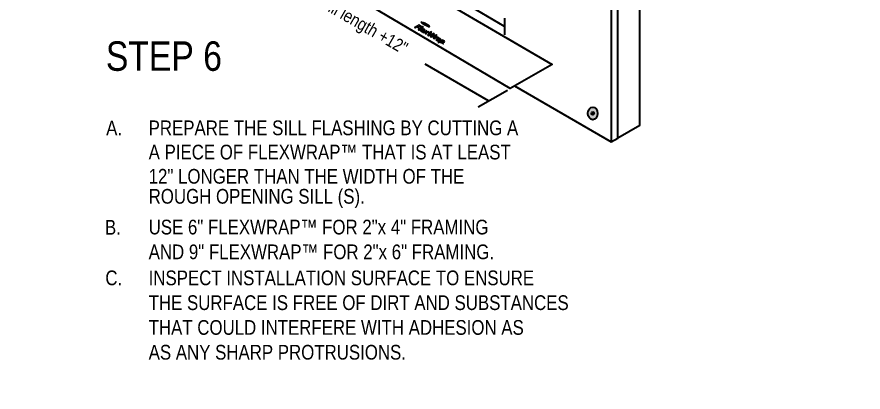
# Model space of a CAD drawing. Header units: inches. Extents: x -26 to 76, y -15 to 22.
# Drawn here: x -0.4 to 8.59, y 1.72 to 5.7 of the extents above; entities that cross this region are included whole.
import ezdxf

# ---------------------------------------------------------------- set-up
doc = ezdxf.new("R2010")
doc.units = ezdxf.units.IN
doc.header["$MEASUREMENT"] = 0
for name, color, linetype, lineweight in [('.ATI-TEXT_2', 7, 'Continuous', 0), ('G-ANNO-TTLB', 7, 'Continuous', 0), ('LOGOS', 7, 'Continuous', 0), ('TYVEK', 7, 'Continuous', 0)]:
    doc.layers.add(name, color=color, linetype=linetype, lineweight=lineweight)

# ---------------------------------------------------------------- blocks, each defined once
blk = doc.blocks.new('Block_119')
at = {"layer": 'TYVEK', "true_color": 0x003b71, "transparency": 33554687}
h = blk.add_hatch(color=156, dxfattribs=at)
h.dxf.hatch_style = 2
edge = h.paths.add_edge_path()
edge.add_ellipse((5.7187, 10.797), major_axis=(0, 0.0664), ratio=0.766948, start_angle=0, end_angle=360)
at = {"layer": 'TYVEK', "color": 252, "lineweight": 25, "true_color": 0x838484}
for p, q in [((5.7051, 10.7974), (5.7322, 10.7974)), ((5.7187, 10.8145), (5.7187, 10.7803))]:
    blk.add_line(p, q, dxfattribs=at)
at = {"layer": 'TYVEK', "color": 18, "lineweight": 25, "true_color": 0x000000}
blk.add_ellipse((5.7187, 10.797), major_axis=(0, 0.0664), ratio=0.766948, dxfattribs=at)
at = {"layer": 'TYVEK', "color": 252, "lineweight": 25, "true_color": 0x838484}
blk.add_ellipse((5.7187, 10.7974), major_axis=(0, 0.0171), ratio=0.788846, dxfattribs=at)
blk = doc.blocks.new('Block_120')
at = {"layer": 'TYVEK', "true_color": 0x003b71, "transparency": 33554687}
h = blk.add_hatch(color=156, dxfattribs=at)
h.dxf.hatch_style = 2
edge = h.paths.add_edge_path()
edge.add_ellipse((5.7187, 4.6753), major_axis=(0, 0.0664), ratio=0.766948, start_angle=0, end_angle=360)
at = {"layer": 'TYVEK', "color": 252, "lineweight": 25, "true_color": 0x838484}
for p, q in [((5.7187, 4.6929), (5.7187, 4.6586)), ((5.7051, 4.6757), (5.7322, 4.6757))]:
    blk.add_line(p, q, dxfattribs=at)
at = {"layer": 'TYVEK', "color": 18, "lineweight": 25, "true_color": 0x000000}
blk.add_ellipse((5.7187, 4.6753), major_axis=(0, 0.0664), ratio=0.766948, dxfattribs=at)
at = {"layer": 'TYVEK', "color": 252, "lineweight": 25, "true_color": 0x838484}
blk.add_ellipse((5.7187, 4.6757), major_axis=(0, 0.0171), ratio=0.788846, dxfattribs=at)
blk = doc.blocks.new('Block_121')
at = {"layer": 'TYVEK', "true_color": 0x003b71, "transparency": 33554687}
h = blk.add_hatch(color=156, dxfattribs=at)
h.dxf.hatch_style = 2
edge = h.paths.add_edge_path()
edge.add_ellipse((5.7187, 8.3483), major_axis=(0, 0.0664), ratio=0.766948, start_angle=0, end_angle=360)
at = {"layer": 'TYVEK', "color": 252, "lineweight": 25, "true_color": 0x838484}
for p, q in [((5.7051, 8.3487), (5.7322, 8.3487)), ((5.7187, 8.3659), (5.7187, 8.3316))]:
    blk.add_line(p, q, dxfattribs=at)
at = {"layer": 'TYVEK', "color": 18, "lineweight": 25, "true_color": 0x000000}
blk.add_ellipse((5.7187, 8.3483), major_axis=(0, 0.0664), ratio=0.766948, dxfattribs=at)
at = {"layer": 'TYVEK', "color": 252, "lineweight": 25, "true_color": 0x838484}
blk.add_ellipse((5.7187, 8.3487), major_axis=(0, 0.0171), ratio=0.788846, dxfattribs=at)
blk = doc.blocks.new('Block_122')
at = {"layer": 'TYVEK', "true_color": 0x003b71, "transparency": 33554687}
h = blk.add_hatch(color=156, dxfattribs=at)
h.dxf.hatch_style = 2
edge = h.paths.add_edge_path()
edge.add_ellipse((5.7187, 9.5727), major_axis=(0, 0.0664), ratio=0.766948, start_angle=0, end_angle=360)
at = {"layer": 'TYVEK', "color": 252, "lineweight": 25, "true_color": 0x838484}
for p, q in [((5.7051, 9.5866), (5.7322, 9.5866)), ((5.7187, 9.5902), (5.7187, 9.5559))]:
    blk.add_line(p, q, dxfattribs=at)
at = {"layer": 'TYVEK', "color": 18, "lineweight": 25, "true_color": 0x000000}
blk.add_ellipse((5.7187, 9.5727), major_axis=(0, 0.0664), ratio=0.766948, dxfattribs=at)
at = {"layer": 'TYVEK', "color": 252, "lineweight": 25, "true_color": 0x838484}
blk.add_ellipse((5.7187, 9.5731), major_axis=(0, 0.0171), ratio=0.788846, dxfattribs=at)
blk = doc.blocks.new('Block_123')
at = {"layer": 'TYVEK', "true_color": 0x003b71, "transparency": 33554687}
h = blk.add_hatch(color=156, dxfattribs=at)
h.dxf.hatch_style = 2
edge = h.paths.add_edge_path()
edge.add_ellipse((5.7187, 7.124), major_axis=(0, 0.0664), ratio=0.766948, start_angle=0, end_angle=360)
at = {"layer": 'TYVEK', "color": 252, "lineweight": 25, "true_color": 0x838484}
for p, q in [((5.7051, 7.1244), (5.7322, 7.1244)), ((5.7187, 7.1415), (5.7187, 7.1073))]:
    blk.add_line(p, q, dxfattribs=at)
at = {"layer": 'TYVEK', "color": 18, "lineweight": 25, "true_color": 0x000000}
blk.add_ellipse((5.7187, 7.124), major_axis=(0, 0.0664), ratio=0.766948, dxfattribs=at)
at = {"layer": 'TYVEK', "color": 252, "lineweight": 25, "true_color": 0x838484}
blk.add_ellipse((5.7187, 7.1244), major_axis=(0, 0.0171), ratio=0.788846, dxfattribs=at)
blk = doc.blocks.new('Block_124')
at = {"layer": 'TYVEK', "true_color": 0x003b71, "transparency": 33554687}
h = blk.add_hatch(color=156, dxfattribs=at)
h.dxf.hatch_style = 2
edge = h.paths.add_edge_path()
edge.add_ellipse((5.7187, 5.8997), major_axis=(0, 0.0664), ratio=0.766948, start_angle=0, end_angle=360)
at = {"layer": 'TYVEK', "color": 252, "lineweight": 25, "true_color": 0x838484}
for p, q in [((5.7051, 5.9001), (5.7322, 5.9001)), ((5.7187, 5.9172), (5.7187, 5.8829))]:
    blk.add_line(p, q, dxfattribs=at)
at = {"layer": 'TYVEK', "color": 18, "lineweight": 25, "true_color": 0x000000}
blk.add_ellipse((5.7187, 5.8997), major_axis=(0, 0.0664), ratio=0.766948, dxfattribs=at)
at = {"layer": 'TYVEK', "color": 252, "lineweight": 25, "true_color": 0x838484}
blk.add_ellipse((5.7187, 5.9001), major_axis=(0, 0.0171), ratio=0.788846, dxfattribs=at)
blk = doc.blocks.new('Block_118')
at = {"layer": 'TYVEK'}
for name in ['Block_119', 'Block_122', 'Block_121', 'Block_123', 'Block_124', 'Block_120']:
    blk.add_blockref(name, (0, 0), dxfattribs=at)
blk = doc.blocks.new('Block_164')
at = {"layer": 'TYVEK', "color": 240, "lineweight": 25, "true_color": 0xed2327}
blk.add_line((2.8135, 5.8527), (2.131, 6.2517), dxfattribs=at)
at = {"layer": 'TYVEK', "color": 18, "lineweight": 25, "true_color": 0x000000}
blk.add_line((4.8882, 4.9671), (5.9142, 4.3732), dxfattribs=at)
blk = doc.blocks.new('Block_431')
at = {"layer": '.ATI-TEXT_2', "char_height": 0.2, "attachment_point": 7}
for s, insert in [('\\C18;\\c0;\\FArial Narrow|b0|i0|c1;\\H0.156297;\\W1.000000;A.', (0.5455, 4.4417)), ('\\C18;\\c0;\\FArial Narrow|b0|i0|c1;\\H0.156297;\\W1.000000;PREPARE THE SILL FLASHING BY CUTTING A', (0.9973, 4.4417)), ('\\C18;\\c0;\\FArial Narrow|b0|i0|c1;\\H0.156297;\\W1.000000;A PIECE OF FLEXWRAP™ THAT IS AT LEAST', (0.9973, 4.1844)), ('\\C18;\\c0;\\FArial Narrow|b0|i0|c1;\\H0.156297;\\W1.000000;12" LONGER THAN THE WIDTH OF THE', (0.9973, 3.927)), ('\\C18;\\c0;\\FArial Narrow|b0|i0|c1;\\H0.156297;\\W1.000000;ROUGH OPENING SILL (S).', (0.9973, 3.6697)), ('\\C18;\\c0;\\FArial Narrow|b0|i0|c1;\\H0.156297;\\W1.000000;B.', (0.5323, 3.3878)), ('\\C18;\\c0;\\FArial Narrow|b0|i0|c1;\\H0.156297;\\W1.000000;USE 6" FLEXWRAP™ FOR 2"x 4" FRAMING ', (0.9973, 3.3878)), ('\\C18;\\c0;\\FArial Narrow|b0|i0|c1;\\H0.156297;\\W1.000000;AND 9" FLEXWRAP™ FOR 2"x 6" FRAMING. ', (0.9975, 3.1246)), ('\\C18;\\c0;\\FArial Narrow|b0|i0|c1;\\H0.156297;\\W1.000000;C.', (0.537, 2.8482)), ('\\C18;\\c0;\\FArial Narrow|b0|i0|c1;\\H0.156297;\\W1.000000;INSPECT INSTALLATION SURFACE TO ENSURE', (0.9973, 2.8482)), ('\\C18;\\c0;\\FArial Narrow|b0|i0|c1;\\H0.156297;\\W1.000000;THE SURFACE IS FREE OF DIRT AND SUBSTANCES', (0.9973, 2.585)), ('\\C18;\\c0;\\FArial Narrow|b0|i0|c1;\\H0.156297;\\W1.000000;THAT COULD INTERFERE WITH ADHESION AS', (0.9973, 2.3217)), ('\\C18;\\c0;\\FArial Narrow|b0|i0|c1;\\H0.156297;\\W1.000000;AS ANY SHARP PROTRUSIONS.', (0.9976, 2.0584))]:
    blk.add_mtext(s, dxfattribs=dict(at, insert=insert))
blk = doc.blocks.new('Block_570')
at = {"layer": 'LOGOS', "true_color": 0x000000, "transparency": 33554687}
h = blk.add_hatch(color=18, dxfattribs=at)
h.dxf.hatch_style = 2
edge = h.paths.add_edge_path()
edge.add_spline(control_points=[(3.8195, 5.5889), (3.8195, 5.5889), (3.8691, 5.6177), (3.8691, 5.6177), (3.8691, 5.6177), (3.8995, 5.6002), (3.8995, 5.6002), (3.8995, 5.6002), (3.8909, 5.5952), (3.8909, 5.5952), (3.8909, 5.5952), (3.8706, 5.6068), (3.8706, 5.6068), (3.8706, 5.6068), (3.8572, 5.599), (3.8572, 5.599), (3.8572, 5.599), (3.8742, 5.5892), (3.8742, 5.5892), (3.8742, 5.5892), (3.8655, 5.5842), (3.8655, 5.5842), (3.8655, 5.5842), (3.8485, 5.594), (3.8485, 5.594), (3.8485, 5.594), (3.8297, 5.583), (3.8297, 5.583), (3.8297, 5.583), (3.8195, 5.5889), (3.8195, 5.5889)], knot_values=[0, 0, 0, 0, 1, 1, 1, 2, 2, 2, 3, 3, 3, 4, 4, 4, 5, 5, 5, 6, 6, 6, 7, 7, 7, 8, 8, 8, 9, 9, 9, 10, 10, 10, 10], degree=3, periodic=0)
h = blk.add_hatch(color=18, dxfattribs=at)
h.dxf.hatch_style = 2
edge = h.paths.add_edge_path()
edge.add_spline(control_points=[(3.8796, 5.5695), (3.8758, 5.5673), (3.8747, 5.5655), (3.8776, 5.5639), (3.8783, 5.5635), (3.8791, 5.5631), (3.8799, 5.5628), (3.8799, 5.5628), (3.8728, 5.5579), (3.8728, 5.5579), (3.8712, 5.5585), (3.8687, 5.5596), (3.8673, 5.5605), (3.8591, 5.5652), (3.8611, 5.5702), (3.8696, 5.5751), (3.8696, 5.5751), (3.9074, 5.5971), (3.9074, 5.5971), (3.9074, 5.5971), (3.9179, 5.5917), (3.9179, 5.5917), (3.9179, 5.5917), (3.8796, 5.5695), (3.8796, 5.5695)], knot_values=[0, 0, 0, 0, 1, 1, 1, 2, 2, 2, 3, 3, 3, 4, 4, 4, 5, 5, 5, 6, 6, 6, 7, 7, 7, 8, 8, 8, 8], degree=3, periodic=0)
h = blk.add_hatch(color=18, dxfattribs=at)
h.dxf.hatch_style = 2
edge = h.paths.add_edge_path()
edge.add_spline(control_points=[(3.9063, 5.5639), (3.9063, 5.5639), (3.9199, 5.5561), (3.9199, 5.5561), (3.9199, 5.5561), (3.9207, 5.5566), (3.9207, 5.5566), (3.9247, 5.5589), (3.9255, 5.5618), (3.9215, 5.5641), (3.9174, 5.5665), (3.9118, 5.5663), (3.9063, 5.5639)], knot_values=[0, 0, 0, 0, 1, 1, 1, 2, 2, 2, 3, 3, 3, 4, 4, 4, 4], degree=3, periodic=0)
edge = h.paths.add_edge_path()
edge.add_spline(control_points=[(3.908, 5.5399), (3.9034, 5.5409), (3.8978, 5.5429), (3.8931, 5.5457), (3.8816, 5.5523), (3.8809, 5.561), (3.8927, 5.5678), (3.904, 5.5743), (3.9188, 5.5746), (3.9293, 5.5686), (3.9387, 5.5632), (3.9383, 5.5559), (3.9288, 5.5504), (3.9266, 5.5491), (3.9246, 5.5481), (3.9231, 5.5474), (3.9231, 5.5474), (3.9005, 5.5604), (3.9005, 5.5604), (3.8958, 5.5565), (3.8966, 5.5531), (3.9023, 5.5499), (3.9058, 5.5478), (3.9099, 5.5464), (3.9143, 5.5453), (3.9143, 5.5453), (3.908, 5.5399), (3.908, 5.5399)], knot_values=[0, 0, 0, 0, 1, 1, 1, 2, 2, 2, 3, 3, 3, 4, 4, 4, 5, 5, 5, 6, 6, 6, 7, 7, 7, 8, 8, 8, 9, 9, 9, 9], degree=3, periodic=0)
h = blk.add_hatch(color=18, dxfattribs=at)
h.dxf.hatch_style = 2
edge = h.paths.add_edge_path()
edge.add_spline(control_points=[(3.9413, 5.5408), (3.9418, 5.5466), (3.9429, 5.5517), (3.9478, 5.557), (3.9478, 5.557), (3.9584, 5.5509), (3.9584, 5.5509), (3.9562, 5.5485), (3.9545, 5.5439), (3.9536, 5.5398), (3.9601, 5.5405), (3.9666, 5.5416), (3.9711, 5.5437), (3.9711, 5.5437), (3.9811, 5.5379), (3.9811, 5.5379), (3.9718, 5.5347), (3.9635, 5.5335), (3.9527, 5.5334), (3.9521, 5.5271), (3.9507, 5.5222), (3.9461, 5.5162), (3.9461, 5.5162), (3.9354, 5.5223), (3.9354, 5.5223), (3.9379, 5.5255), (3.9396, 5.5306), (3.9405, 5.5346), (3.9339, 5.5339), (3.9271, 5.5329), (3.9211, 5.5306), (3.9211, 5.5306), (3.9115, 5.5361), (3.9115, 5.5361), (3.9207, 5.5393), (3.9297, 5.5407), (3.9413, 5.5408)], knot_values=[0, 0, 0, 0, 1, 1, 1, 2, 2, 2, 3, 3, 3, 4, 4, 4, 5, 5, 5, 6, 6, 6, 7, 7, 7, 8, 8, 8, 9, 9, 9, 10, 10, 10, 11, 11, 11, 12, 12, 12, 12], degree=3, periodic=0)
h = blk.add_hatch(color=18, dxfattribs=at)
h.dxf.hatch_style = 2
edge = h.paths.add_edge_path()
edge.add_spline(control_points=[(4.0556, 5.5106), (4.0556, 5.5106), (4.0661, 5.5046), (4.0661, 5.5046), (4.0468, 5.4966), (4.0226, 5.488), (4.003, 5.4835), (4.003, 5.4835), (3.9917, 5.49), (3.9917, 5.49), (3.9971, 5.4971), (4.0044, 5.505), (4.0133, 5.5133), (3.999, 5.5081), (3.9855, 5.5038), (3.9731, 5.5007), (3.9731, 5.5007), (3.9619, 5.5071), (3.9619, 5.5071), (3.9698, 5.5183), (3.9842, 5.5325), (3.998, 5.5436), (3.998, 5.5436), (4.0084, 5.5377), (4.0084, 5.5377), (3.9957, 5.5277), (3.9829, 5.5157), (3.9775, 5.5092), (3.9889, 5.5123), (4.01, 5.519), (4.0275, 5.5267), (4.0275, 5.5267), (4.0366, 5.5215), (4.0366, 5.5215), (4.0233, 5.5113), (4.0117, 5.4992), (4.0065, 5.4925), (4.0177, 5.4957), (4.0385, 5.5031), (4.0556, 5.5106)], knot_values=[0, 0, 0, 0, 1, 1, 1, 2, 2, 2, 3, 3, 3, 4, 4, 4, 5, 5, 5, 6, 6, 6, 7, 7, 7, 8, 8, 8, 9, 9, 9, 10, 10, 10, 11, 11, 11, 12, 12, 12, 13, 13, 13, 13], degree=3, periodic=0)
h = blk.add_hatch(color=18, dxfattribs=at)
h.dxf.hatch_style = 2
edge = h.paths.add_edge_path()
edge.add_spline(control_points=[(4.0729, 5.4862), (4.0755, 5.4847), (4.0776, 5.4832), (4.0787, 5.4821), (4.0787, 5.4821), (4.0692, 5.4783), (4.0692, 5.4783), (4.0685, 5.4792), (4.0671, 5.4802), (4.0656, 5.4811), (4.0629, 5.4826), (4.0607, 5.4833), (4.0585, 5.4838), (4.0585, 5.4838), (4.0307, 5.4676), (4.0307, 5.4676), (4.0307, 5.4676), (4.0208, 5.4733), (4.0208, 5.4733), (4.0208, 5.4733), (4.0548, 5.493), (4.0548, 5.493), (4.0605, 5.4919), (4.0677, 5.4891), (4.0729, 5.4862)], knot_values=[0, 0, 0, 0, 1, 1, 1, 2, 2, 2, 3, 3, 3, 4, 4, 4, 5, 5, 5, 6, 6, 6, 7, 7, 7, 8, 8, 8, 8], degree=3, periodic=0)
h = blk.add_hatch(color=18, dxfattribs=at)
h.dxf.hatch_style = 2
edge = h.paths.add_edge_path()
edge.add_spline(control_points=[(4.0729, 5.4516), (4.0729, 5.4516), (4.0805, 5.456), (4.0805, 5.456), (4.0792, 5.4572), (4.0777, 5.4583), (4.076, 5.4593), (4.0727, 5.4612), (4.0689, 5.4619), (4.0655, 5.46), (4.0626, 5.4582), (4.0631, 5.4561), (4.0669, 5.4539), (4.0691, 5.4527), (4.0713, 5.4519), (4.0729, 5.4516)], knot_values=[0, 0, 0, 0, 1, 1, 1, 2, 2, 2, 3, 3, 3, 4, 4, 4, 5, 5, 5, 5], degree=3, periodic=0)
edge = h.paths.add_edge_path()
edge.add_spline(control_points=[(4.0589, 5.4504), (4.0491, 5.4561), (4.0489, 5.4616), (4.0553, 5.4654), (4.0623, 5.4694), (4.0722, 5.4685), (4.0809, 5.4636), (4.0829, 5.4625), (4.0852, 5.4608), (4.0867, 5.4596), (4.0867, 5.4596), (4.0884, 5.4606), (4.0884, 5.4606), (4.0927, 5.4631), (4.0922, 5.4657), (4.0875, 5.4685), (4.0843, 5.4703), (4.0805, 5.4719), (4.0763, 5.4729), (4.0763, 5.4729), (4.0822, 5.4784), (4.0822, 5.4784), (4.0865, 5.4774), (4.0923, 5.475), (4.0967, 5.4725), (4.1072, 5.4665), (4.1069, 5.4603), (4.0973, 5.4547), (4.0973, 5.4547), (4.0776, 5.4433), (4.0776, 5.4433), (4.0732, 5.4441), (4.0661, 5.4463), (4.0589, 5.4504)], knot_values=[0, 0, 0, 0, 1, 1, 1, 2, 2, 2, 3, 3, 3, 4, 4, 4, 5, 5, 5, 6, 6, 6, 7, 7, 7, 8, 8, 8, 9, 9, 9, 10, 10, 10, 11, 11, 11, 11], degree=3, periodic=0)
h = blk.add_hatch(color=18, dxfattribs=at)
h.dxf.hatch_style = 2
edge = h.paths.add_edge_path()
edge.add_spline(control_points=[(4.1055, 5.433), (4.1118, 5.4294), (4.1185, 5.4299), (4.1258, 5.4342), (4.1322, 5.4379), (4.1338, 5.4419), (4.1273, 5.4456), (4.1255, 5.4467), (4.1238, 5.4472), (4.1218, 5.4477), (4.1218, 5.4477), (4.1019, 5.4362), (4.1019, 5.4362), (4.1027, 5.4351), (4.1034, 5.4342), (4.1055, 5.433)], knot_values=[0, 0, 0, 0, 1, 1, 1, 2, 2, 2, 3, 3, 3, 4, 4, 4, 5, 5, 5, 5], degree=3, periodic=0)
edge = h.paths.add_edge_path()
edge.add_spline(control_points=[(4.099, 5.4276), (4.0965, 5.429), (4.0951, 5.4302), (4.0939, 5.4316), (4.0939, 5.4316), (4.0805, 5.4238), (4.0805, 5.4238), (4.0805, 5.4238), (4.0707, 5.4294), (4.0707, 5.4294), (4.0707, 5.4294), (4.1179, 5.4568), (4.1179, 5.4568), (4.1238, 5.4555), (4.1308, 5.453), (4.1358, 5.4501), (4.1476, 5.4433), (4.1475, 5.4352), (4.1361, 5.4286), (4.1245, 5.4219), (4.1101, 5.4212), (4.099, 5.4276)], knot_values=[0, 0, 0, 0, 1, 1, 1, 2, 2, 2, 3, 3, 3, 4, 4, 4, 5, 5, 5, 6, 6, 6, 7, 7, 7, 7], degree=3, periodic=0)
h = blk.add_hatch(color=18, dxfattribs=at)
h.dxf.hatch_style = 2
edge = h.paths.add_edge_path()
edge.add_spline(control_points=[(4.1288, 5.4162), (4.1283, 5.4155), (4.1281, 5.415), (4.1278, 5.4144), (4.1289, 5.4145), (4.1298, 5.4147), (4.131, 5.415), (4.131, 5.415), (4.1321, 5.4144), (4.1321, 5.4144), (4.1321, 5.4144), (4.1284, 5.4123), (4.1284, 5.4123), (4.1284, 5.4123), (4.1275, 5.4128), (4.1275, 5.4128), (4.1275, 5.4128), (4.1292, 5.4138), (4.1292, 5.4138), (4.1292, 5.4138), (4.1298, 5.4141), (4.1298, 5.4141), (4.129, 5.4139), (4.1281, 5.4138), (4.1273, 5.4137), (4.1273, 5.4137), (4.1266, 5.4141), (4.1266, 5.4141), (4.1268, 5.4145), (4.127, 5.4151), (4.1273, 5.4156), (4.1273, 5.4156), (4.1267, 5.4152), (4.1267, 5.4152), (4.1267, 5.4152), (4.125, 5.4142), (4.125, 5.4142), (4.125, 5.4142), (4.1241, 5.4147), (4.1241, 5.4147), (4.1241, 5.4147), (4.1278, 5.4168), (4.1278, 5.4168), (4.1278, 5.4168), (4.1288, 5.4162), (4.1288, 5.4162)], knot_values=[0, 0, 0, 0, 1, 1, 1, 2, 2, 2, 3, 3, 3, 4, 4, 4, 5, 5, 5, 6, 6, 6, 7, 7, 7, 8, 8, 8, 9, 9, 9, 10, 10, 10, 11, 11, 11, 12, 12, 12, 13, 13, 13, 14, 14, 14, 15, 15, 15, 15], degree=3, periodic=0)
edge = h.paths.add_edge_path()
edge.add_spline(control_points=[(4.1246, 5.4177), (4.1246, 5.4177), (4.1236, 5.4183), (4.1236, 5.4183), (4.1236, 5.4183), (4.1244, 5.4188), (4.1244, 5.4188), (4.1244, 5.4188), (4.1274, 5.4171), (4.1274, 5.4171), (4.1274, 5.4171), (4.1266, 5.4166), (4.1266, 5.4166), (4.1266, 5.4166), (4.1256, 5.4172), (4.1256, 5.4172), (4.1256, 5.4172), (4.1227, 5.4155), (4.1227, 5.4155), (4.1227, 5.4155), (4.1217, 5.4161), (4.1217, 5.4161), (4.1217, 5.4161), (4.1246, 5.4177), (4.1246, 5.4177)], knot_values=[0, 0, 0, 0, 1, 1, 1, 2, 2, 2, 3, 3, 3, 4, 4, 4, 5, 5, 5, 6, 6, 6, 7, 7, 7, 8, 8, 8, 8], degree=3, periodic=0)
at = {"layer": 'LOGOS'}
for points, knots in [([(3.8195, 5.5889), (3.8195, 5.5889), (3.8691, 5.6177), (3.8691, 5.6177), (3.8691, 5.6177), (3.8995, 5.6002), (3.8995, 5.6002), (3.8995, 5.6002), (3.8909, 5.5952), (3.8909, 5.5952), (3.8909, 5.5952), (3.8706, 5.6068), (3.8706, 5.6068), (3.8706, 5.6068), (3.8572, 5.599), (3.8572, 5.599), (3.8572, 5.599), (3.8742, 5.5892), (3.8742, 5.5892), (3.8742, 5.5892), (3.8655, 5.5842), (3.8655, 5.5842), (3.8655, 5.5842), (3.8485, 5.594), (3.8485, 5.594), (3.8485, 5.594), (3.8297, 5.583), (3.8297, 5.583), (3.8297, 5.583), (3.8195, 5.5889), (3.8195, 5.5889)], [0, 0, 0, 0, 1, 1, 1, 2, 2, 2, 3, 3, 3, 4, 4, 4, 5, 5, 5, 6, 6, 6, 7, 7, 7, 8, 8, 8, 9, 9, 9, 10, 10, 10, 10]), ([(3.8796, 5.5695), (3.8758, 5.5673), (3.8747, 5.5655), (3.8776, 5.5639), (3.8783, 5.5635), (3.8791, 5.5631), (3.8799, 5.5628), (3.8799, 5.5628), (3.8728, 5.5579), (3.8728, 5.5579), (3.8712, 5.5585), (3.8687, 5.5596), (3.8673, 5.5605), (3.8591, 5.5652), (3.8611, 5.5702), (3.8696, 5.5751), (3.8696, 5.5751), (3.9074, 5.5971), (3.9074, 5.5971), (3.9074, 5.5971), (3.9179, 5.5917), (3.9179, 5.5917), (3.9179, 5.5917), (3.8796, 5.5695), (3.8796, 5.5695)], [0, 0, 0, 0, 1, 1, 1, 2, 2, 2, 3, 3, 3, 4, 4, 4, 5, 5, 5, 6, 6, 6, 7, 7, 7, 8, 8, 8, 8]), ([(3.908, 5.5399), (3.9034, 5.5409), (3.8978, 5.5429), (3.8931, 5.5457), (3.8816, 5.5523), (3.8809, 5.561), (3.8927, 5.5678), (3.904, 5.5743), (3.9188, 5.5746), (3.9293, 5.5686), (3.9387, 5.5632), (3.9383, 5.5559), (3.9288, 5.5504), (3.9266, 5.5491), (3.9246, 5.5481), (3.9231, 5.5474), (3.9231, 5.5474), (3.9005, 5.5604), (3.9005, 5.5604), (3.8958, 5.5565), (3.8966, 5.5531), (3.9023, 5.5499), (3.9058, 5.5478), (3.9099, 5.5464), (3.9143, 5.5453), (3.9143, 5.5453), (3.908, 5.5399), (3.908, 5.5399)], [0, 0, 0, 0, 1, 1, 1, 2, 2, 2, 3, 3, 3, 4, 4, 4, 5, 5, 5, 6, 6, 6, 7, 7, 7, 8, 8, 8, 9, 9, 9, 9]), ([(3.9063, 5.5639), (3.9063, 5.5639), (3.9199, 5.5561), (3.9199, 5.5561), (3.9199, 5.5561), (3.9207, 5.5566), (3.9207, 5.5566), (3.9247, 5.5589), (3.9255, 5.5618), (3.9215, 5.5641), (3.9174, 5.5665), (3.9118, 5.5663), (3.9063, 5.5639)], [0, 0, 0, 0, 1, 1, 1, 2, 2, 2, 3, 3, 3, 4, 4, 4, 4]), ([(3.9413, 5.5408), (3.9418, 5.5466), (3.9429, 5.5517), (3.9478, 5.557), (3.9478, 5.557), (3.9584, 5.5509), (3.9584, 5.5509), (3.9562, 5.5485), (3.9545, 5.5439), (3.9536, 5.5398), (3.9601, 5.5405), (3.9666, 5.5416), (3.9711, 5.5437), (3.9711, 5.5437), (3.9811, 5.5379), (3.9811, 5.5379), (3.9718, 5.5347), (3.9635, 5.5335), (3.9527, 5.5334), (3.9521, 5.5271), (3.9507, 5.5222), (3.9461, 5.5162), (3.9461, 5.5162), (3.9354, 5.5223), (3.9354, 5.5223), (3.9379, 5.5255), (3.9396, 5.5306), (3.9405, 5.5346), (3.9339, 5.5339), (3.9271, 5.5329), (3.9211, 5.5306), (3.9211, 5.5306), (3.9115, 5.5361), (3.9115, 5.5361), (3.9207, 5.5393), (3.9297, 5.5407), (3.9413, 5.5408)], [0, 0, 0, 0, 1, 1, 1, 2, 2, 2, 3, 3, 3, 4, 4, 4, 5, 5, 5, 6, 6, 6, 7, 7, 7, 8, 8, 8, 9, 9, 9, 10, 10, 10, 11, 11, 11, 12, 12, 12, 12]), ([(4.0556, 5.5106), (4.0556, 5.5106), (4.0661, 5.5046), (4.0661, 5.5046), (4.0468, 5.4966), (4.0226, 5.488), (4.003, 5.4835), (4.003, 5.4835), (3.9917, 5.49), (3.9917, 5.49), (3.9971, 5.4971), (4.0044, 5.505), (4.0133, 5.5133), (3.999, 5.5081), (3.9855, 5.5038), (3.9731, 5.5007), (3.9731, 5.5007), (3.9619, 5.5071), (3.9619, 5.5071), (3.9698, 5.5183), (3.9842, 5.5325), (3.998, 5.5436), (3.998, 5.5436), (4.0084, 5.5377), (4.0084, 5.5377), (3.9957, 5.5277), (3.9829, 5.5157), (3.9775, 5.5092), (3.9889, 5.5123), (4.01, 5.519), (4.0275, 5.5267), (4.0275, 5.5267), (4.0366, 5.5215), (4.0366, 5.5215), (4.0233, 5.5113), (4.0117, 5.4992), (4.0065, 5.4925), (4.0177, 5.4957), (4.0385, 5.5031), (4.0556, 5.5106)], [0, 0, 0, 0, 1, 1, 1, 2, 2, 2, 3, 3, 3, 4, 4, 4, 5, 5, 5, 6, 6, 6, 7, 7, 7, 8, 8, 8, 9, 9, 9, 10, 10, 10, 11, 11, 11, 12, 12, 12, 13, 13, 13, 13]), ([(4.0729, 5.4862), (4.0755, 5.4847), (4.0776, 5.4832), (4.0787, 5.4821), (4.0787, 5.4821), (4.0692, 5.4783), (4.0692, 5.4783), (4.0685, 5.4792), (4.0671, 5.4802), (4.0656, 5.4811), (4.0629, 5.4826), (4.0607, 5.4833), (4.0585, 5.4838), (4.0585, 5.4838), (4.0307, 5.4676), (4.0307, 5.4676), (4.0307, 5.4676), (4.0208, 5.4733), (4.0208, 5.4733), (4.0208, 5.4733), (4.0548, 5.493), (4.0548, 5.493), (4.0605, 5.4919), (4.0677, 5.4891), (4.0729, 5.4862)], [0, 0, 0, 0, 1, 1, 1, 2, 2, 2, 3, 3, 3, 4, 4, 4, 5, 5, 5, 6, 6, 6, 7, 7, 7, 8, 8, 8, 8]), ([(4.0589, 5.4504), (4.0491, 5.4561), (4.0489, 5.4616), (4.0553, 5.4654), (4.0623, 5.4694), (4.0722, 5.4685), (4.0809, 5.4636), (4.0829, 5.4625), (4.0852, 5.4608), (4.0867, 5.4596), (4.0867, 5.4596), (4.0884, 5.4606), (4.0884, 5.4606), (4.0927, 5.4631), (4.0922, 5.4657), (4.0875, 5.4685), (4.0843, 5.4703), (4.0805, 5.4719), (4.0763, 5.4729), (4.0763, 5.4729), (4.0822, 5.4784), (4.0822, 5.4784), (4.0865, 5.4774), (4.0923, 5.475), (4.0967, 5.4725), (4.1072, 5.4665), (4.1069, 5.4603), (4.0973, 5.4547), (4.0973, 5.4547), (4.0776, 5.4433), (4.0776, 5.4433), (4.0732, 5.4441), (4.0661, 5.4463), (4.0589, 5.4504)], [0, 0, 0, 0, 1, 1, 1, 2, 2, 2, 3, 3, 3, 4, 4, 4, 5, 5, 5, 6, 6, 6, 7, 7, 7, 8, 8, 8, 9, 9, 9, 10, 10, 10, 11, 11, 11, 11]), ([(4.0729, 5.4516), (4.0729, 5.4516), (4.0805, 5.456), (4.0805, 5.456), (4.0792, 5.4572), (4.0777, 5.4583), (4.076, 5.4593), (4.0727, 5.4612), (4.0689, 5.4619), (4.0655, 5.46), (4.0626, 5.4582), (4.0631, 5.4561), (4.0669, 5.4539), (4.0691, 5.4527), (4.0713, 5.4519), (4.0729, 5.4516)], [0, 0, 0, 0, 1, 1, 1, 2, 2, 2, 3, 3, 3, 4, 4, 4, 5, 5, 5, 5]), ([(4.099, 5.4276), (4.0965, 5.429), (4.0951, 5.4302), (4.0939, 5.4316), (4.0939, 5.4316), (4.0805, 5.4238), (4.0805, 5.4238), (4.0805, 5.4238), (4.0707, 5.4294), (4.0707, 5.4294), (4.0707, 5.4294), (4.1179, 5.4568), (4.1179, 5.4568), (4.1238, 5.4555), (4.1308, 5.453), (4.1358, 5.4501), (4.1476, 5.4433), (4.1475, 5.4352), (4.1361, 5.4286), (4.1245, 5.4219), (4.1101, 5.4212), (4.099, 5.4276)], [0, 0, 0, 0, 1, 1, 1, 2, 2, 2, 3, 3, 3, 4, 4, 4, 5, 5, 5, 6, 6, 6, 7, 7, 7, 7]), ([(4.1055, 5.433), (4.1118, 5.4294), (4.1185, 5.4299), (4.1258, 5.4342), (4.1322, 5.4379), (4.1338, 5.4419), (4.1273, 5.4456), (4.1255, 5.4467), (4.1238, 5.4472), (4.1218, 5.4477), (4.1218, 5.4477), (4.1019, 5.4362), (4.1019, 5.4362), (4.1027, 5.4351), (4.1034, 5.4342), (4.1055, 5.433)], [0, 0, 0, 0, 1, 1, 1, 2, 2, 2, 3, 3, 3, 4, 4, 4, 5, 5, 5, 5]), ([(4.1246, 5.4177), (4.1246, 5.4177), (4.1236, 5.4183), (4.1236, 5.4183), (4.1236, 5.4183), (4.1244, 5.4188), (4.1244, 5.4188), (4.1244, 5.4188), (4.1274, 5.4171), (4.1274, 5.4171), (4.1274, 5.4171), (4.1266, 5.4166), (4.1266, 5.4166), (4.1266, 5.4166), (4.1256, 5.4172), (4.1256, 5.4172), (4.1256, 5.4172), (4.1227, 5.4155), (4.1227, 5.4155), (4.1227, 5.4155), (4.1217, 5.4161), (4.1217, 5.4161), (4.1217, 5.4161), (4.1246, 5.4177), (4.1246, 5.4177)], [0, 0, 0, 0, 1, 1, 1, 2, 2, 2, 3, 3, 3, 4, 4, 4, 5, 5, 5, 6, 6, 6, 7, 7, 7, 8, 8, 8, 8]), ([(4.1288, 5.4162), (4.1283, 5.4155), (4.1281, 5.415), (4.1278, 5.4144), (4.1289, 5.4145), (4.1298, 5.4147), (4.131, 5.415), (4.131, 5.415), (4.1321, 5.4144), (4.1321, 5.4144), (4.1321, 5.4144), (4.1284, 5.4123), (4.1284, 5.4123), (4.1284, 5.4123), (4.1275, 5.4128), (4.1275, 5.4128), (4.1275, 5.4128), (4.1292, 5.4138), (4.1292, 5.4138), (4.1292, 5.4138), (4.1298, 5.4141), (4.1298, 5.4141), (4.129, 5.4139), (4.1281, 5.4138), (4.1273, 5.4137), (4.1273, 5.4137), (4.1266, 5.4141), (4.1266, 5.4141), (4.1268, 5.4145), (4.127, 5.4151), (4.1273, 5.4156), (4.1273, 5.4156), (4.1267, 5.4152), (4.1267, 5.4152), (4.1267, 5.4152), (4.125, 5.4142), (4.125, 5.4142), (4.125, 5.4142), (4.1241, 5.4147), (4.1241, 5.4147), (4.1241, 5.4147), (4.1278, 5.4168), (4.1278, 5.4168), (4.1278, 5.4168), (4.1288, 5.4162), (4.1288, 5.4162)], [0, 0, 0, 0, 1, 1, 1, 2, 2, 2, 3, 3, 3, 4, 4, 4, 5, 5, 5, 6, 6, 6, 7, 7, 7, 8, 8, 8, 9, 9, 9, 10, 10, 10, 11, 11, 11, 12, 12, 12, 13, 13, 13, 14, 14, 14, 15, 15, 15, 15])]:
    blk.add_open_spline(points, degree=3, knots=knots, dxfattribs=at)
blk = doc.blocks.new('Block_571')
at = {"layer": 'LOGOS', "true_color": 0x000000, "transparency": 33554687}
h = blk.add_hatch(color=18, dxfattribs=at)
h.dxf.hatch_style = 2
edge = h.paths.add_edge_path()
edge.add_spline(control_points=[(3.8945, 5.6469), (3.8922, 5.6455), (3.8923, 5.643), (3.8944, 5.6397), (3.8944, 5.6397), (3.9068, 5.6469), (3.9068, 5.6469), (3.9011, 5.6481), (3.8968, 5.6482), (3.8945, 5.6469)], knot_values=[0, 0, 0, 0, 1, 1, 1, 2, 2, 2, 3, 3, 3, 3], degree=3, periodic=0)
h = blk.add_hatch(color=18, dxfattribs=at)
h.dxf.hatch_style = 2
edge = h.paths.add_edge_path()
edge.add_spline(control_points=[(3.9073, 5.6337), (3.9063, 5.6331), (3.9054, 5.6333), (3.9047, 5.6336), (3.9042, 5.634), (3.9035, 5.6345), (3.903, 5.635), (3.903, 5.635), (3.9149, 5.642), (3.9149, 5.642), (3.9158, 5.6417), (3.9168, 5.6413), (3.9174, 5.641), (3.9181, 5.6406), (3.9183, 5.6401), (3.9174, 5.6395), (3.9174, 5.6395), (3.9073, 5.6337), (3.9073, 5.6337)], knot_values=[0, 0, 0, 0, 1, 1, 1, 2, 2, 2, 3, 3, 3, 4, 4, 4, 5, 5, 5, 6, 6, 6, 6], degree=3, periodic=0)
edge = h.paths.add_edge_path()
edge.add_spline(control_points=[(3.9209, 5.6425), (3.9198, 5.6432), (3.918, 5.6439), (3.9142, 5.645), (3.9142, 5.645), (3.8977, 5.6354), (3.8977, 5.6354), (3.8995, 5.6336), (3.901, 5.6322), (3.902, 5.6316), (3.9046, 5.6301), (3.9075, 5.6302), (3.9099, 5.6316), (3.9099, 5.6316), (3.9209, 5.638), (3.9209, 5.638), (3.9233, 5.6394), (3.9234, 5.6411), (3.9209, 5.6425)], knot_values=[0, 0, 0, 0, 1, 1, 1, 2, 2, 2, 3, 3, 3, 4, 4, 4, 5, 5, 5, 6, 6, 6, 6], degree=3, periodic=0)
h = blk.add_hatch(color=18, dxfattribs=at)
h.dxf.hatch_style = 2
edge = h.paths.add_edge_path()
edge.add_spline(control_points=[(3.9172, 5.6257), (3.9162, 5.6252), (3.9153, 5.625), (3.9142, 5.6258), (3.9132, 5.6266), (3.9133, 5.627), (3.9145, 5.6277), (3.9145, 5.6277), (3.9324, 5.6381), (3.9324, 5.6381), (3.9316, 5.6385), (3.9296, 5.6394), (3.9287, 5.6397), (3.9287, 5.6397), (3.9106, 5.6292), (3.9106, 5.6292), (3.9077, 5.6275), (3.908, 5.626), (3.9109, 5.6239), (3.9137, 5.6219), (3.9171, 5.6217), (3.9203, 5.6236), (3.9203, 5.6236), (3.9395, 5.6347), (3.9395, 5.6347), (3.9388, 5.6351), (3.9365, 5.6362), (3.9358, 5.6366), (3.9358, 5.6366), (3.9172, 5.6257), (3.9172, 5.6257)], knot_values=[0, 0, 0, 0, 1, 1, 1, 2, 2, 2, 3, 3, 3, 4, 4, 4, 5, 5, 5, 6, 6, 6, 7, 7, 7, 8, 8, 8, 9, 9, 9, 10, 10, 10, 10], degree=3, periodic=0)
h = blk.add_hatch(color=18, dxfattribs=at)
h.dxf.hatch_style = 2
edge = h.paths.add_edge_path()
edge.add_spline(control_points=[(3.9375, 5.6232), (3.9365, 5.6225), (3.9356, 5.6225), (3.9342, 5.6232), (3.9342, 5.6232), (3.933, 5.6239), (3.933, 5.6239), (3.933, 5.6239), (3.9425, 5.6295), (3.9425, 5.6295), (3.9431, 5.6292), (3.9434, 5.629), (3.9437, 5.6288), (3.9452, 5.628), (3.945, 5.6275), (3.9439, 5.6269), (3.9439, 5.6269), (3.9375, 5.6232), (3.9375, 5.6232)], knot_values=[0, 0, 0, 0, 1, 1, 1, 2, 2, 2, 3, 3, 3, 4, 4, 4, 5, 5, 5, 6, 6, 6, 6], degree=3, periodic=0)
edge = h.paths.add_edge_path()
edge.add_spline(control_points=[(3.9473, 5.6307), (3.9467, 5.631), (3.9444, 5.6322), (3.9423, 5.6333), (3.9423, 5.6333), (3.9182, 5.6193), (3.9182, 5.6193), (3.9188, 5.6189), (3.9205, 5.6178), (3.9214, 5.6172), (3.9214, 5.6172), (3.9296, 5.622), (3.9296, 5.622), (3.9296, 5.622), (3.931, 5.6212), (3.931, 5.6212), (3.9346, 5.6192), (3.9377, 5.6192), (3.9407, 5.621), (3.9407, 5.621), (3.9479, 5.6252), (3.9479, 5.6252), (3.9509, 5.6269), (3.9507, 5.6287), (3.9473, 5.6307)], knot_values=[0, 0, 0, 0, 1, 1, 1, 2, 2, 2, 3, 3, 3, 4, 4, 4, 5, 5, 5, 6, 6, 6, 7, 7, 7, 8, 8, 8, 8], degree=3, periodic=0)
h = blk.add_hatch(color=18, dxfattribs=at)
h.dxf.hatch_style = 2
edge = h.paths.add_edge_path()
edge.add_spline(control_points=[(3.9413, 5.6112), (3.9404, 5.6107), (3.9396, 5.6106), (3.9383, 5.6112), (3.937, 5.6119), (3.9372, 5.6124), (3.9382, 5.613), (3.9382, 5.613), (3.9533, 5.6218), (3.9533, 5.6218), (3.9543, 5.6223), (3.9552, 5.6225), (3.9564, 5.6217), (3.9575, 5.621), (3.9574, 5.6205), (3.9564, 5.62), (3.9564, 5.62), (3.9413, 5.6112), (3.9413, 5.6112)], knot_values=[0, 0, 0, 0, 1, 1, 1, 2, 2, 2, 3, 3, 3, 4, 4, 4, 5, 5, 5, 6, 6, 6, 6], degree=3, periodic=0)
edge = h.paths.add_edge_path()
edge.add_spline(control_points=[(3.9597, 5.6237), (3.9567, 5.6256), (3.9534, 5.6259), (3.9503, 5.624), (3.9503, 5.624), (3.9344, 5.6148), (3.9344, 5.6148), (3.9311, 5.6129), (3.9314, 5.6111), (3.9349, 5.6093), (3.9383, 5.6075), (3.9413, 5.6072), (3.9449, 5.6093), (3.9449, 5.6093), (3.96, 5.618), (3.96, 5.618), (3.9634, 5.62), (3.963, 5.6216), (3.9597, 5.6237)], knot_values=[0, 0, 0, 0, 1, 1, 1, 2, 2, 2, 3, 3, 3, 4, 4, 4, 5, 5, 5, 6, 6, 6, 6], degree=3, periodic=0)
h = blk.add_hatch(color=18, dxfattribs=at)
h.dxf.hatch_style = 2
edge = h.paths.add_edge_path()
edge.add_spline(control_points=[(3.9608, 5.6075), (3.9608, 5.6075), (3.9693, 5.6169), (3.9693, 5.6169), (3.9684, 5.6175), (3.9673, 5.6183), (3.9664, 5.6189), (3.9664, 5.6189), (3.9432, 5.6055), (3.9432, 5.6055), (3.9439, 5.6051), (3.9458, 5.6042), (3.9469, 5.6038), (3.9469, 5.6038), (3.9603, 5.6119), (3.9603, 5.6119), (3.9603, 5.6119), (3.9511, 5.6019), (3.9511, 5.6019), (3.9521, 5.6015), (3.9536, 5.6009), (3.9546, 5.6006), (3.9546, 5.6006), (3.975, 5.6124), (3.975, 5.6124), (3.9743, 5.613), (3.973, 5.614), (3.9723, 5.6145), (3.9723, 5.6145), (3.9608, 5.6075), (3.9608, 5.6075)], knot_values=[0, 0, 0, 0, 1, 1, 1, 2, 2, 2, 3, 3, 3, 4, 4, 4, 5, 5, 5, 6, 6, 6, 7, 7, 7, 8, 8, 8, 9, 9, 9, 10, 10, 10, 10], degree=3, periodic=0)
h = blk.add_hatch(color=18, dxfattribs=at)
h.dxf.hatch_style = 2
edge = h.paths.add_edge_path()
edge.add_spline(control_points=[(3.9731, 5.6094), (3.9738, 5.6088), (3.9744, 5.6082), (3.9751, 5.6076), (3.9751, 5.6076), (3.9597, 5.5987), (3.9597, 5.5987), (3.9606, 5.5984), (3.9623, 5.5978), (3.9635, 5.5974), (3.9635, 5.5974), (3.9774, 5.6055), (3.9774, 5.6055), (3.9781, 5.6048), (3.9787, 5.6042), (3.9792, 5.6036), (3.9792, 5.6036), (3.9822, 5.6054), (3.9822, 5.6054), (3.9806, 5.6072), (3.9787, 5.6091), (3.9763, 5.6112), (3.9763, 5.6112), (3.9731, 5.6094), (3.9731, 5.6094)], knot_values=[0, 0, 0, 0, 1, 1, 1, 2, 2, 2, 3, 3, 3, 4, 4, 4, 5, 5, 5, 6, 6, 6, 7, 7, 7, 8, 8, 8, 8], degree=3, periodic=0)
h = blk.add_hatch(color=18, dxfattribs=at)
h.dxf.hatch_style = 2
edge = h.paths.add_edge_path()
edge.add_spline(control_points=[(3.9844, 5.5953), (3.9821, 5.5939), (3.9777, 5.594), (3.972, 5.5952), (3.972, 5.5952), (3.9844, 5.6024), (3.9844, 5.6024), (3.9865, 5.5991), (3.9866, 5.5966), (3.9844, 5.5953)], knot_values=[0, 0, 0, 0, 1, 1, 1, 2, 2, 2, 3, 3, 3, 3], degree=3, periodic=0)
h = blk.add_hatch(color=18, dxfattribs=at)
h.dxf.hatch_style = 2
edge = h.paths.add_edge_path()
edge.add_spline(control_points=[(3.975, 5.592), (3.975, 5.592), (3.9754, 5.5917), (3.9754, 5.5917), (3.9754, 5.5917), (3.9751, 5.5909), (3.9751, 5.5909), (3.9751, 5.5909), (3.9765, 5.5911), (3.9765, 5.5911), (3.9765, 5.5911), (3.9769, 5.5909), (3.9769, 5.5909), (3.9769, 5.5909), (3.9751, 5.5899), (3.9751, 5.5899), (3.9751, 5.5899), (3.9747, 5.5901), (3.9747, 5.5901), (3.9747, 5.5901), (3.976, 5.5908), (3.976, 5.5908), (3.976, 5.5908), (3.9746, 5.5906), (3.9746, 5.5906), (3.9746, 5.5906), (3.9746, 5.5906), (3.9746, 5.5906), (3.9746, 5.5906), (3.9749, 5.5915), (3.9749, 5.5915), (3.9749, 5.5915), (3.9736, 5.5907), (3.9736, 5.5907), (3.9736, 5.5907), (3.9732, 5.5909), (3.9732, 5.5909), (3.9732, 5.5909), (3.975, 5.592), (3.975, 5.592)], knot_values=[0, 0, 0, 0, 1, 1, 1, 2, 2, 2, 3, 3, 3, 4, 4, 4, 5, 5, 5, 6, 6, 6, 7, 7, 7, 8, 8, 8, 9, 9, 9, 10, 10, 10, 11, 11, 11, 12, 12, 12, 13, 13, 13, 13], degree=3, periodic=0)
edge = h.paths.add_edge_path()
edge.add_spline(control_points=[(3.9734, 5.5925), (3.9734, 5.5925), (3.9729, 5.5928), (3.9729, 5.5928), (3.9729, 5.5928), (3.9732, 5.593), (3.9732, 5.593), (3.9732, 5.593), (3.9747, 5.5922), (3.9747, 5.5922), (3.9747, 5.5922), (3.9743, 5.592), (3.9743, 5.592), (3.9743, 5.592), (3.9738, 5.5923), (3.9738, 5.5923), (3.9738, 5.5923), (3.9723, 5.5915), (3.9723, 5.5915), (3.9723, 5.5915), (3.972, 5.5917), (3.972, 5.5917), (3.972, 5.5917), (3.9734, 5.5925), (3.9734, 5.5925)], knot_values=[0, 0, 0, 0, 1, 1, 1, 2, 2, 2, 3, 3, 3, 4, 4, 4, 5, 5, 5, 6, 6, 6, 7, 7, 7, 8, 8, 8, 8], degree=3, periodic=0)
at = {"layer": 'LOGOS'}
for points, knots in [([(3.8945, 5.6469), (3.8922, 5.6455), (3.8923, 5.643), (3.8944, 5.6397), (3.8944, 5.6397), (3.9068, 5.6469), (3.9068, 5.6469), (3.9011, 5.6481), (3.8968, 5.6482), (3.8945, 5.6469)], [0, 0, 0, 0, 1, 1, 1, 2, 2, 2, 3, 3, 3, 3]), ([(3.9209, 5.6425), (3.9198, 5.6432), (3.918, 5.6439), (3.9142, 5.645), (3.9142, 5.645), (3.8977, 5.6354), (3.8977, 5.6354), (3.8995, 5.6336), (3.901, 5.6322), (3.902, 5.6316), (3.9046, 5.6301), (3.9075, 5.6302), (3.9099, 5.6316), (3.9099, 5.6316), (3.9209, 5.638), (3.9209, 5.638), (3.9233, 5.6394), (3.9234, 5.6411), (3.9209, 5.6425)], [0, 0, 0, 0, 1, 1, 1, 2, 2, 2, 3, 3, 3, 4, 4, 4, 5, 5, 5, 6, 6, 6, 6]), ([(3.9073, 5.6337), (3.9063, 5.6331), (3.9054, 5.6333), (3.9047, 5.6336), (3.9042, 5.634), (3.9035, 5.6345), (3.903, 5.635), (3.903, 5.635), (3.9149, 5.642), (3.9149, 5.642), (3.9158, 5.6417), (3.9168, 5.6413), (3.9174, 5.641), (3.9181, 5.6406), (3.9183, 5.6401), (3.9174, 5.6395), (3.9174, 5.6395), (3.9073, 5.6337), (3.9073, 5.6337)], [0, 0, 0, 0, 1, 1, 1, 2, 2, 2, 3, 3, 3, 4, 4, 4, 5, 5, 5, 6, 6, 6, 6]), ([(3.9172, 5.6257), (3.9162, 5.6252), (3.9153, 5.625), (3.9142, 5.6258), (3.9132, 5.6266), (3.9133, 5.627), (3.9145, 5.6277), (3.9145, 5.6277), (3.9324, 5.6381), (3.9324, 5.6381), (3.9316, 5.6385), (3.9296, 5.6394), (3.9287, 5.6397), (3.9287, 5.6397), (3.9106, 5.6292), (3.9106, 5.6292), (3.9077, 5.6275), (3.908, 5.626), (3.9109, 5.6239), (3.9137, 5.6219), (3.9171, 5.6217), (3.9203, 5.6236), (3.9203, 5.6236), (3.9395, 5.6347), (3.9395, 5.6347), (3.9388, 5.6351), (3.9365, 5.6362), (3.9358, 5.6366), (3.9358, 5.6366), (3.9172, 5.6257), (3.9172, 5.6257)], [0, 0, 0, 0, 1, 1, 1, 2, 2, 2, 3, 3, 3, 4, 4, 4, 5, 5, 5, 6, 6, 6, 7, 7, 7, 8, 8, 8, 9, 9, 9, 10, 10, 10, 10]), ([(3.9473, 5.6307), (3.9467, 5.631), (3.9444, 5.6322), (3.9423, 5.6333), (3.9423, 5.6333), (3.9182, 5.6193), (3.9182, 5.6193), (3.9188, 5.6189), (3.9205, 5.6178), (3.9214, 5.6172), (3.9214, 5.6172), (3.9296, 5.622), (3.9296, 5.622), (3.9296, 5.622), (3.931, 5.6212), (3.931, 5.6212), (3.9346, 5.6192), (3.9377, 5.6192), (3.9407, 5.621), (3.9407, 5.621), (3.9479, 5.6252), (3.9479, 5.6252), (3.9509, 5.6269), (3.9507, 5.6287), (3.9473, 5.6307)], [0, 0, 0, 0, 1, 1, 1, 2, 2, 2, 3, 3, 3, 4, 4, 4, 5, 5, 5, 6, 6, 6, 7, 7, 7, 8, 8, 8, 8]), ([(3.9597, 5.6237), (3.9567, 5.6256), (3.9534, 5.6259), (3.9503, 5.624), (3.9503, 5.624), (3.9344, 5.6148), (3.9344, 5.6148), (3.9311, 5.6129), (3.9314, 5.6111), (3.9349, 5.6093), (3.9383, 5.6075), (3.9413, 5.6072), (3.9449, 5.6093), (3.9449, 5.6093), (3.96, 5.618), (3.96, 5.618), (3.9634, 5.62), (3.963, 5.6216), (3.9597, 5.6237)], [0, 0, 0, 0, 1, 1, 1, 2, 2, 2, 3, 3, 3, 4, 4, 4, 5, 5, 5, 6, 6, 6, 6]), ([(3.9375, 5.6232), (3.9365, 5.6225), (3.9356, 5.6225), (3.9342, 5.6232), (3.9342, 5.6232), (3.933, 5.6239), (3.933, 5.6239), (3.933, 5.6239), (3.9425, 5.6295), (3.9425, 5.6295), (3.9431, 5.6292), (3.9434, 5.629), (3.9437, 5.6288), (3.9452, 5.628), (3.945, 5.6275), (3.9439, 5.6269), (3.9439, 5.6269), (3.9375, 5.6232), (3.9375, 5.6232)], [0, 0, 0, 0, 1, 1, 1, 2, 2, 2, 3, 3, 3, 4, 4, 4, 5, 5, 5, 6, 6, 6, 6]), ([(3.9413, 5.6112), (3.9404, 5.6107), (3.9396, 5.6106), (3.9383, 5.6112), (3.937, 5.6119), (3.9372, 5.6124), (3.9382, 5.613), (3.9382, 5.613), (3.9533, 5.6218), (3.9533, 5.6218), (3.9543, 5.6223), (3.9552, 5.6225), (3.9564, 5.6217), (3.9575, 5.621), (3.9574, 5.6205), (3.9564, 5.62), (3.9564, 5.62), (3.9413, 5.6112), (3.9413, 5.6112)], [0, 0, 0, 0, 1, 1, 1, 2, 2, 2, 3, 3, 3, 4, 4, 4, 5, 5, 5, 6, 6, 6, 6]), ([(3.9608, 5.6075), (3.9608, 5.6075), (3.9693, 5.6169), (3.9693, 5.6169), (3.9684, 5.6175), (3.9673, 5.6183), (3.9664, 5.6189), (3.9664, 5.6189), (3.9432, 5.6055), (3.9432, 5.6055), (3.9439, 5.6051), (3.9458, 5.6042), (3.9469, 5.6038), (3.9469, 5.6038), (3.9603, 5.6119), (3.9603, 5.6119), (3.9603, 5.6119), (3.9511, 5.6019), (3.9511, 5.6019), (3.9521, 5.6015), (3.9536, 5.6009), (3.9546, 5.6006), (3.9546, 5.6006), (3.975, 5.6124), (3.975, 5.6124), (3.9743, 5.613), (3.973, 5.614), (3.9723, 5.6145), (3.9723, 5.6145), (3.9608, 5.6075), (3.9608, 5.6075)], [0, 0, 0, 0, 1, 1, 1, 2, 2, 2, 3, 3, 3, 4, 4, 4, 5, 5, 5, 6, 6, 6, 7, 7, 7, 8, 8, 8, 9, 9, 9, 10, 10, 10, 10]), ([(3.9731, 5.6094), (3.9738, 5.6088), (3.9744, 5.6082), (3.9751, 5.6076), (3.9751, 5.6076), (3.9597, 5.5987), (3.9597, 5.5987), (3.9606, 5.5984), (3.9623, 5.5978), (3.9635, 5.5974), (3.9635, 5.5974), (3.9774, 5.6055), (3.9774, 5.6055), (3.9781, 5.6048), (3.9787, 5.6042), (3.9792, 5.6036), (3.9792, 5.6036), (3.9822, 5.6054), (3.9822, 5.6054), (3.9806, 5.6072), (3.9787, 5.6091), (3.9763, 5.6112), (3.9763, 5.6112), (3.9731, 5.6094), (3.9731, 5.6094)], [0, 0, 0, 0, 1, 1, 1, 2, 2, 2, 3, 3, 3, 4, 4, 4, 5, 5, 5, 6, 6, 6, 7, 7, 7, 8, 8, 8, 8]), ([(3.9844, 5.5953), (3.9821, 5.5939), (3.9777, 5.594), (3.972, 5.5952), (3.972, 5.5952), (3.9844, 5.6024), (3.9844, 5.6024), (3.9865, 5.5991), (3.9866, 5.5966), (3.9844, 5.5953)], [0, 0, 0, 0, 1, 1, 1, 2, 2, 2, 3, 3, 3, 3]), ([(3.9734, 5.5925), (3.9734, 5.5925), (3.9729, 5.5928), (3.9729, 5.5928), (3.9729, 5.5928), (3.9732, 5.593), (3.9732, 5.593), (3.9732, 5.593), (3.9747, 5.5922), (3.9747, 5.5922), (3.9747, 5.5922), (3.9743, 5.592), (3.9743, 5.592), (3.9743, 5.592), (3.9738, 5.5923), (3.9738, 5.5923), (3.9738, 5.5923), (3.9723, 5.5915), (3.9723, 5.5915), (3.9723, 5.5915), (3.972, 5.5917), (3.972, 5.5917), (3.972, 5.5917), (3.9734, 5.5925), (3.9734, 5.5925)], [0, 0, 0, 0, 1, 1, 1, 2, 2, 2, 3, 3, 3, 4, 4, 4, 5, 5, 5, 6, 6, 6, 7, 7, 7, 8, 8, 8, 8]), ([(3.975, 5.592), (3.975, 5.592), (3.9754, 5.5917), (3.9754, 5.5917), (3.9754, 5.5917), (3.9751, 5.5909), (3.9751, 5.5909), (3.9751, 5.5909), (3.9765, 5.5911), (3.9765, 5.5911), (3.9765, 5.5911), (3.9769, 5.5909), (3.9769, 5.5909), (3.9769, 5.5909), (3.9751, 5.5899), (3.9751, 5.5899), (3.9751, 5.5899), (3.9747, 5.5901), (3.9747, 5.5901), (3.9747, 5.5901), (3.976, 5.5908), (3.976, 5.5908), (3.976, 5.5908), (3.9746, 5.5906), (3.9746, 5.5906), (3.9746, 5.5906), (3.9746, 5.5906), (3.9746, 5.5906), (3.9746, 5.5906), (3.9749, 5.5915), (3.9749, 5.5915), (3.9749, 5.5915), (3.9736, 5.5907), (3.9736, 5.5907), (3.9736, 5.5907), (3.9732, 5.5909), (3.9732, 5.5909), (3.9732, 5.5909), (3.975, 5.592), (3.975, 5.592)], [0, 0, 0, 0, 1, 1, 1, 2, 2, 2, 3, 3, 3, 4, 4, 4, 5, 5, 5, 6, 6, 6, 7, 7, 7, 8, 8, 8, 9, 9, 9, 10, 10, 10, 11, 11, 11, 12, 12, 12, 13, 13, 13, 13])]:
    blk.add_open_spline(points, degree=3, knots=knots, dxfattribs=at)
blk = doc.blocks.new('Block_569')
at = {"layer": 'LOGOS'}
for name in ['Block_570', 'Block_571']:
    blk.add_blockref(name, (0, 0), dxfattribs=at)

msp = doc.modelspace()

# ---------------------------------------------------------------- hatches: boundary and pattern name
at = {"layer": 'G-ANNO-TTLB', "true_color": 0xb9529f, "transparency": 33554687}
h = msp.add_hatch(color=233, dxfattribs=at)
edge = h.paths.add_edge_path()
edge.add_spline(control_points=[(20.0342, -15.1346), (20.0342, -15.1346), (-20.6658, -15.1346), (-20.6658, -15.1346), (-20.6658, -15.1346), (-20.6658, 19.0008), (-20.6658, 19.0008), (-20.6658, 19.0008), (20.0342, 19.0008), (20.0342, 19.0008), (20.0342, 19.0008), (20.0342, -15.1346), (20.0342, -15.1346)], knot_values=[0, 0, 0, 0, 1, 1, 1, 2, 2, 2, 3, 3, 3, 4, 4, 4, 4], degree=3, periodic=0)
edge = h.paths.add_edge_path()
edge.add_spline(control_points=[(-20.5408, 18.8757), (-20.5408, 18.8757), (-20.5408, -15.0095), (-20.5408, -15.0095), (-20.5408, -15.0095), (19.9092, -15.0095), (19.9092, -15.0095), (19.9092, -15.0095), (19.9092, 18.8757), (19.9092, 18.8757), (19.9092, 18.8757), (-20.5408, 18.8757), (-20.5408, 18.8757)], knot_values=[0, 0, 0, 0, 1, 1, 1, 2, 2, 2, 3, 3, 3, 4, 4, 4, 4], degree=3, periodic=0)
edge.add_line((-20.5408, 18.8757), (-20.5408, 18.8757))

# ---------------------------------------------------------------- linework, layer by layer
at = {"layer": 'G-ANNO-TTLB'}
for points in [[(20.0342, -15.1346), (20.0342, -15.1346), (-20.6658, -15.1346), (-20.6658, -15.1346), (-20.6658, -15.1346), (-20.6658, 19.0008), (-20.6658, 19.0008), (-20.6658, 19.0008), (20.0342, 19.0008), (20.0342, 19.0008), (20.0342, 19.0008), (20.0342, -15.1346), (20.0342, -15.1346)], [(-20.5408, 18.8757), (-20.5408, 18.8757), (-20.5408, -15.0095), (-20.5408, -15.0095), (-20.5408, -15.0095), (19.9092, -15.0095), (19.9092, -15.0095), (19.9092, -15.0095), (19.9092, 18.8757), (19.9092, 18.8757), (19.9092, 18.8757), (-20.5408, 18.8757), (-20.5408, 18.8757)]]:
    msp.add_open_spline(points, degree=3, knots=[0, 0, 0, 0, 1, 1, 1, 2, 2, 2, 3, 3, 3, 4, 4, 4, 4], dxfattribs=at)
at = {"layer": 'TYVEK', "color": 33, "lineweight": 25, "true_color": 0xcb9865}
for p, q in [((6.2205, 4.5468), (6.2205, 11.1228)), ((6.2204, 4.5468), (5.9871, 4.4118))]:
    msp.add_line(p, q, dxfattribs=at)
at = {"layer": 'TYVEK', "color": 2, "lineweight": 25, "true_color": 0xf5eb12}
for p, q in [((5.9871, 4.4118), (5.9871, 10.9878)), ((5.9142, 4.3732), (5.9871, 4.4118))]:
    msp.add_line(p, q, dxfattribs=at)
at = {"layer": 'TYVEK', "color": 18, "lineweight": 25, "true_color": 0x000000}
msp.add_line((5.9142, 10.9492), (5.9142, 4.3732), dxfattribs=at)
at = {"layer": 'TYVEK', "color": 240, "lineweight": 25, "true_color": 0xed2327}
for p, q in [((4.0093, 6.0551), (4.7786, 5.6014)), ((4.7841, 5.5091), (4.7841, 5.6874)), ((4.6114, 4.8091), (3.9355, 5.2001)), ((4.812, 4.9195), (4.5009, 4.7417))]:
    msp.add_line(p, q, dxfattribs=at)
at = {"layer": 'TYVEK', "color": 133, "lineweight": 25, "true_color": 0x70ccdd}
msp.add_lwpolyline([(2.7926, 6.65), (5.2865, 5.1948), (4.8408, 4.94), (2.3643, 6.4052)], close=True, dxfattribs=at)

# ---------------------------------------------------------------- block references
at = {"layer": '.ATI-TEXT_2'}
msp.add_blockref('Block_431', (0, 0), dxfattribs=at)
at = {"layer": 'LOGOS'}
msp.add_blockref('Block_569', (0, 0), dxfattribs=at)
at = {"layer": 'TYVEK'}
for name in ['Block_118', 'Block_164']:
    msp.add_blockref(name, (0, 0), dxfattribs=at)

# ---------------------------------------------------------------- texts
at = {"layer": '.ATI-TEXT_2', "insert": (0.5426, 5.1235), "char_height": 0.2, "attachment_point": 7}
msp.add_mtext('\\C18;\\c0;\\FArial Narrow|b0|i0|c1;\\H0.312594;\\W1.000000;STEP 6', dxfattribs=at)
at = {"layer": 'TYVEK', "insert": (2.7846, 5.7801), "char_height": 0.2, "attachment_point": 7, "rotation": 330.00013}
msp.add_mtext('\\C240;\\c2565101;\\FArial Narrow|b0|i0|c1;\\H0.134569;\\W1.007294;Sill length +12"', dxfattribs=at)

doc.saveas('drawing.dxf')
